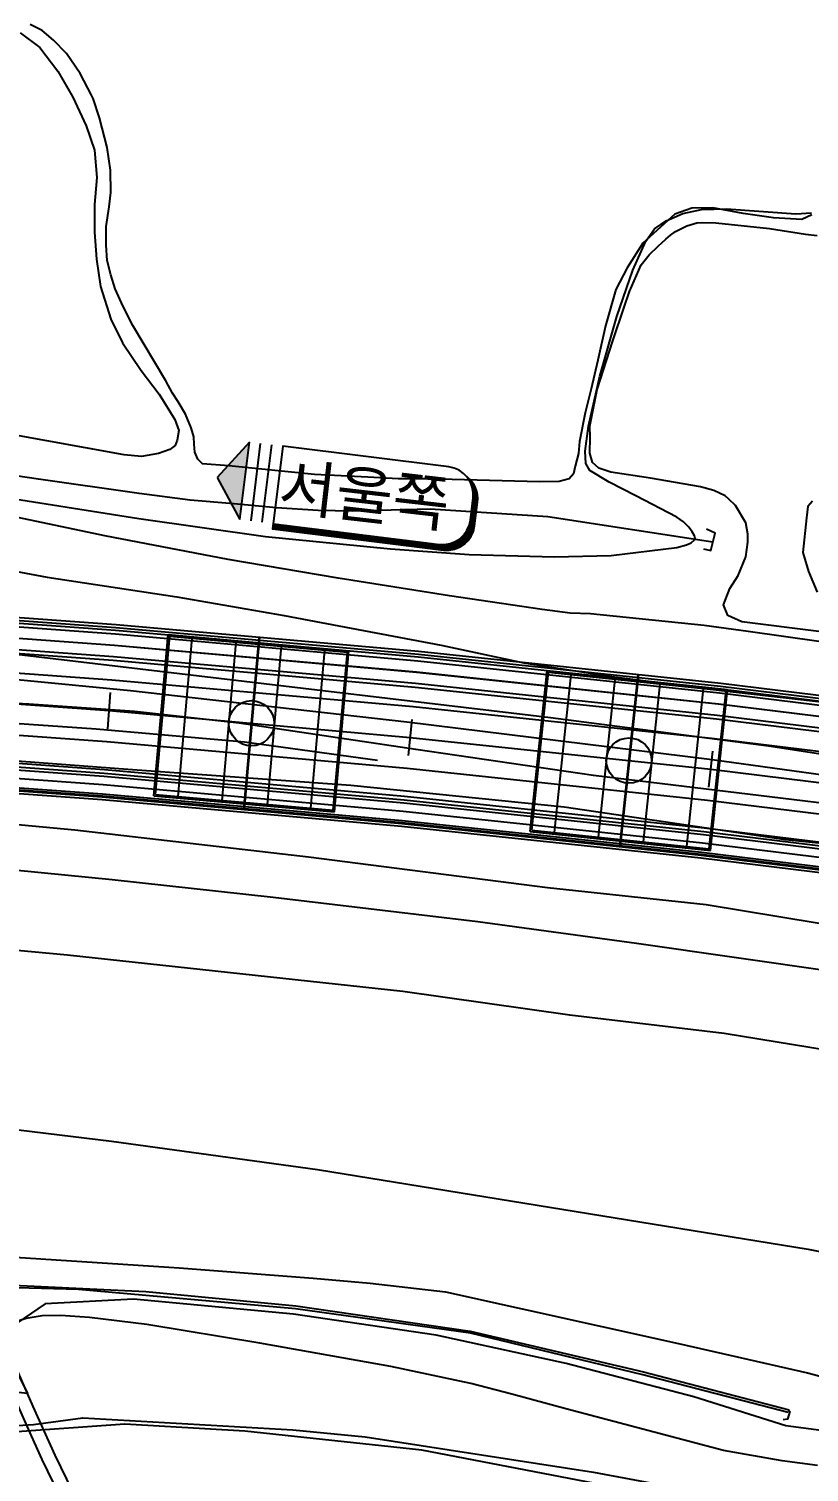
# Model space of a CAD drawing. Header units: millimetres. Extents: x 7782 to 8578, y 1103 to 1809.
# Drawn here: x 8350.2 to 8401.9, y 1449.2 to 1544.6 of the extents above; entities that cross this region are included whole.
import ezdxf
from ezdxf.xclip import XClip

# ---------------------------------------------------------------- set-up
doc = ezdxf.new("R2010")
doc.units = ezdxf.units.MM
doc.header["$LTSCALE"] = 10
doc.header["$MEASUREMENT"] = 0
doc.header["$XCLIPFRAME"] = 2
for name, color, linetype in [('TN-CABL', 4, 'Continuous'), ('TZ-BASE', 253, 'Continuous'), ('TZ-CABL', 4, 'Continuous')]:
    doc.layers.add(name, color=color, linetype=linetype)
doc.styles.add('굴림체', font='GulimChe.ttf')
doc.linetypes.add('ZIGZAG', pattern='A,0.0001,-0.2,[131,ltypeshp.shx,S=0.2,R=0,X=-0.2,Y=0],-0.4,[131,ltypeshp.shx,S=0.2,R=180,X=0.2,Y=0],-0.2', length=0.8001)

# ---------------------------------------------------------------- blocks, each defined once
blk = doc.blocks.new('A$C412A769E')
at = {"color": 0, "ltscale": 10, "flags": 128}
for points in [[(0, 0), (-1.451, -2.824)], [(0, 0), (-1.451, -2.824)], [(3.142, -0.457), (0, 0)], [(3.142, -0.457), (0, 0)], [(-1.451, -2.824), (3.142, -0.457)], [(-1.451, -2.824), (3.142, -0.457)], [(-1.113, -3.48), (3.48, -1.113)], [(-1.113, -3.48), (3.48, -1.113)], [(-0.774, -4.137), (3.819, -1.769)], [(-0.774, -4.137), (3.819, -1.769)], [(-0.436, -4.793), (-0.731, -4.945), (4.493, -15.079)], [(-0.436, -4.793), (-0.731, -4.945), (4.493, -15.079)], [(-0.728, -4.943), (-0.286, -5.084)], [(-0.728, -4.943), (-0.286, -5.084)], [(-0.709, -4.988), (-0.262, -5.131)], [(-0.709, -4.988), (-0.262, -5.131)], [(-0.685, -5.034), (-0.238, -5.177)], [(-0.685, -5.034), (-0.238, -5.177)], [(-0.681, -4.919), (-0.31, -5.038)], [(-0.681, -4.919), (-0.31, -5.038)], [(-0.662, -5.081), (-0.214, -5.224)], [(-0.662, -5.081), (-0.214, -5.224)], [(-0.638, -5.127), (-0.208, -5.264)], [(-0.638, -5.127), (-0.208, -5.264)], [(-0.635, -4.895), (-0.334, -4.992)], [(-0.635, -4.895), (-0.334, -4.992)], [(-0.614, -5.173), (-0.255, -5.288)], [(-0.614, -5.173), (-0.255, -5.288)], [(-0.59, -5.22), (-0.142, -5.363)], [(-0.59, -5.22), (-0.142, -5.363)], [(-0.589, -4.871), (-0.358, -4.945)], [(-0.589, -4.871), (-0.358, -4.945)], [(-0.566, -5.266), (-0.118, -5.409)], [(-0.566, -5.266), (-0.118, -5.409)], [(-0.542, -4.847), (-0.381, -4.899)], [(-0.542, -4.847), (-0.381, -4.899)], [(-0.542, -5.313), (-0.094, -5.456)], [(-0.542, -5.313), (-0.094, -5.456)], [(-0.518, -5.359), (-0.071, -5.502)], [(-0.518, -5.359), (-0.071, -5.502)], [(-0.496, -4.824), (-0.405, -4.852)], [(-0.496, -4.824), (-0.405, -4.852)], [(-0.494, -5.405), (-0.047, -5.548)], [(-0.494, -5.405), (-0.047, -5.548)], [(-0.47, -5.452), (-0.023, -5.595)], [(-0.47, -5.452), (-0.023, -5.595)], [(-0.45, -4.8), (-0.429, -4.806)], [(-0.45, -4.8), (-0.429, -4.806)], [(-0.446, -5.498), (0.001, -5.641)], [(-0.446, -5.498), (0.001, -5.641)], [(-0.422, -5.545), (0.025, -5.688)], [(-0.422, -5.545), (0.025, -5.688)], [(-0.398, -5.591), (0.049, -5.734)], [(-0.398, -5.591), (0.049, -5.734)], [(-0.374, -5.637), (0.073, -5.78)], [(-0.374, -5.637), (0.073, -5.78)], [(-0.351, -5.684), (0.097, -5.827)], [(-0.351, -5.684), (0.097, -5.827)], [(-0.255, -5.288), (-0.166, -5.316)], [(-0.255, -5.288), (-0.166, -5.316)], [(-0.208, -5.264), (-0.19, -5.27)], [(-0.208, -5.264), (-0.19, -5.27)], [(-0.327, -5.73), (0.121, -5.873)], [(-0.327, -5.73), (0.121, -5.873)], [(-0.303, -5.777), (0.145, -5.92)], [(-0.303, -5.777), (0.145, -5.92)], [(-0.279, -5.823), (0.169, -5.966)], [(-0.279, -5.823), (0.169, -5.966)], [(-0.255, -5.869), (0.193, -6.012)], [(-0.255, -5.869), (0.193, -6.012)], [(-0.231, -5.916), (0.216, -6.059)], [(-0.231, -5.916), (0.216, -6.059)], [(-0.207, -5.962), (0.24, -6.105)], [(-0.207, -5.962), (0.24, -6.105)], [(-0.183, -6.009), (0.264, -6.152)], [(-0.183, -6.009), (0.264, -6.152)], [(-0.159, -6.055), (0.288, -6.198)], [(-0.159, -6.055), (0.288, -6.198)], [(-0.135, -6.101), (0.312, -6.244)], [(-0.135, -6.101), (0.312, -6.244)], [(-0.111, -6.148), (0.336, -6.291)], [(-0.111, -6.148), (0.336, -6.291)], [(-0.087, -6.194), (0.36, -6.337)], [(-0.087, -6.194), (0.36, -6.337)], [(-0.064, -6.241), (0.384, -6.384)], [(-0.064, -6.241), (0.384, -6.384)], [(-0.04, -6.287), (0.408, -6.43)], [(-0.04, -6.287), (0.408, -6.43)], [(-0.016, -6.333), (0.432, -6.476)], [(-0.016, -6.333), (0.432, -6.476)], [(0.008, -6.38), (0.456, -6.523)], [(0.008, -6.38), (0.456, -6.523)], [(0.032, -6.426), (0.48, -6.569)], [(0.032, -6.426), (0.48, -6.569)], [(0.056, -6.473), (0.504, -6.616)], [(0.056, -6.473), (0.504, -6.616)], [(0.08, -6.519), (0.527, -6.662)], [(0.08, -6.519), (0.527, -6.662)], [(0.104, -6.565), (0.551, -6.708)], [(0.104, -6.565), (0.551, -6.708)], [(0.128, -6.612), (0.575, -6.755)], [(0.128, -6.612), (0.575, -6.755)], [(0.152, -6.658), (0.599, -6.801)], [(0.152, -6.658), (0.599, -6.801)], [(0.176, -6.704), (0.623, -6.848)], [(0.176, -6.704), (0.623, -6.848)], [(0.2, -6.751), (0.647, -6.894)], [(0.2, -6.751), (0.647, -6.894)], [(0.223, -6.797), (0.671, -6.94)], [(0.223, -6.797), (0.671, -6.94)], [(0.247, -6.844), (0.695, -6.987)], [(0.247, -6.844), (0.695, -6.987)], [(0.271, -6.89), (0.719, -7.033)], [(0.271, -6.89), (0.719, -7.033)], [(0.295, -6.936), (0.743, -7.08)], [(0.295, -6.936), (0.743, -7.08)], [(0.319, -6.983), (0.767, -7.126)], [(0.319, -6.983), (0.767, -7.126)], [(0.343, -7.029), (0.791, -7.172)], [(0.343, -7.029), (0.791, -7.172)], [(0.367, -7.076), (0.814, -7.219)], [(0.367, -7.076), (0.814, -7.219)], [(0.391, -7.122), (0.838, -7.265)], [(0.391, -7.122), (0.838, -7.265)], [(0.415, -7.168), (0.862, -7.312)], [(0.415, -7.168), (0.862, -7.312)], [(0.439, -7.215), (0.886, -7.358)], [(0.439, -7.215), (0.886, -7.358)], [(0.463, -7.261), (0.91, -7.404)], [(0.463, -7.261), (0.91, -7.404)], [(0.487, -7.308), (0.934, -7.451)], [(0.487, -7.308), (0.934, -7.451)], [(0.51, -7.354), (0.958, -7.497)], [(0.51, -7.354), (0.958, -7.497)], [(0.534, -7.4), (0.982, -7.544)], [(0.534, -7.4), (0.982, -7.544)], [(0.558, -7.447), (1.006, -7.59)], [(0.558, -7.447), (1.006, -7.59)], [(0.582, -7.493), (1.03, -7.636)], [(0.582, -7.493), (1.03, -7.636)], [(0.606, -7.54), (1.054, -7.683)], [(0.606, -7.54), (1.054, -7.683)], [(0.63, -7.586), (1.078, -7.729)], [(0.63, -7.586), (1.078, -7.729)], [(0.654, -7.632), (1.101, -7.775)], [(0.654, -7.632), (1.101, -7.775)], [(0.678, -7.679), (1.125, -7.822)], [(0.678, -7.679), (1.125, -7.822)], [(0.702, -7.725), (1.149, -7.868)], [(0.702, -7.725), (1.149, -7.868)], [(0.726, -7.772), (1.173, -7.915)], [(0.726, -7.772), (1.173, -7.915)], [(0.75, -7.818), (1.197, -7.961)], [(0.75, -7.818), (1.197, -7.961)], [(0.774, -7.864), (1.221, -8.007)], [(0.774, -7.864), (1.221, -8.007)], [(0.797, -7.911), (1.245, -8.054)], [(0.797, -7.911), (1.245, -8.054)], [(0.821, -7.957), (1.269, -8.1)], [(0.821, -7.957), (1.269, -8.1)], [(0.845, -8.004), (1.293, -8.147)], [(0.845, -8.004), (1.293, -8.147)], [(0.869, -8.05), (1.317, -8.193)], [(0.869, -8.05), (1.317, -8.193)], [(0.893, -8.096), (1.341, -8.239)], [(0.893, -8.096), (1.341, -8.239)], [(0.917, -8.143), (1.365, -8.286)], [(0.917, -8.143), (1.365, -8.286)], [(0.941, -8.189), (1.388, -8.332)], [(0.941, -8.189), (1.388, -8.332)], [(0.965, -8.236), (1.412, -8.379)], [(0.965, -8.236), (1.412, -8.379)], [(0.989, -8.282), (1.436, -8.425)], [(0.989, -8.282), (1.436, -8.425)], [(1.013, -8.328), (1.46, -8.471)], [(1.013, -8.328), (1.46, -8.471)], [(1.037, -8.375), (1.484, -8.518)], [(1.037, -8.375), (1.484, -8.518)], [(1.061, -8.421), (1.508, -8.564)], [(1.061, -8.421), (1.508, -8.564)], [(1.085, -8.468), (1.532, -8.611)], [(1.085, -8.468), (1.532, -8.611)], [(1.108, -8.514), (1.556, -8.657)], [(1.108, -8.514), (1.556, -8.657)], [(1.132, -8.56), (1.58, -8.703)], [(1.132, -8.56), (1.58, -8.703)], [(1.156, -8.607), (1.604, -8.75)], [(1.156, -8.607), (1.604, -8.75)], [(1.18, -8.653), (1.628, -8.796)], [(1.18, -8.653), (1.628, -8.796)], [(1.204, -8.7), (1.652, -8.843)], [(1.204, -8.7), (1.652, -8.843)], [(1.228, -8.746), (1.675, -8.889)], [(1.228, -8.746), (1.675, -8.889)], [(1.252, -8.792), (1.699, -8.935)], [(1.252, -8.792), (1.699, -8.935)], [(1.276, -8.839), (1.723, -8.982)], [(1.276, -8.839), (1.723, -8.982)], [(1.3, -8.885), (1.747, -9.028)], [(1.3, -8.885), (1.747, -9.028)], [(1.324, -8.932), (1.771, -9.075)], [(1.324, -8.932), (1.771, -9.075)], [(1.348, -8.978), (1.795, -9.121)], [(1.348, -8.978), (1.795, -9.121)], [(1.372, -9.024), (1.819, -9.167)], [(1.372, -9.024), (1.819, -9.167)], [(1.395, -9.071), (1.843, -9.214)], [(1.395, -9.071), (1.843, -9.214)], [(1.419, -9.117), (1.867, -9.26)], [(1.419, -9.117), (1.867, -9.26)], [(1.443, -9.164), (1.891, -9.307)], [(1.443, -9.164), (1.891, -9.307)], [(1.467, -9.21), (1.915, -9.353)], [(1.467, -9.21), (1.915, -9.353)], [(1.491, -9.256), (1.939, -9.399)], [(1.491, -9.256), (1.939, -9.399)], [(1.515, -9.303), (1.963, -9.446)], [(1.515, -9.303), (1.963, -9.446)], [(1.539, -9.349), (1.986, -9.492)], [(1.539, -9.349), (1.986, -9.492)], [(1.563, -9.396), (2.01, -9.539)], [(1.563, -9.396), (2.01, -9.539)], [(1.587, -9.442), (2.034, -9.585)], [(1.587, -9.442), (2.034, -9.585)], [(1.611, -9.488), (2.058, -9.631)], [(1.611, -9.488), (2.058, -9.631)], [(1.635, -9.535), (2.082, -9.678)], [(1.635, -9.535), (2.082, -9.678)], [(1.659, -9.581), (2.106, -9.724)], [(1.659, -9.581), (2.106, -9.724)], [(1.682, -9.628), (2.13, -9.771)], [(1.682, -9.628), (2.13, -9.771)], [(1.706, -9.674), (2.154, -9.817)], [(1.706, -9.674), (2.154, -9.817)], [(1.73, -9.72), (2.178, -9.863)], [(1.73, -9.72), (2.178, -9.863)], [(1.754, -9.767), (2.202, -9.91)], [(1.754, -9.767), (2.202, -9.91)], [(1.778, -9.813), (2.226, -9.956)], [(1.778, -9.813), (2.226, -9.956)], [(1.802, -9.86), (2.25, -10.003)], [(1.802, -9.86), (2.25, -10.003)], [(1.826, -9.906), (2.273, -10.049)], [(1.826, -9.906), (2.273, -10.049)], [(1.85, -9.952), (2.297, -10.095)], [(1.85, -9.952), (2.297, -10.095)], [(1.874, -9.999), (2.321, -10.142)], [(1.874, -9.999), (2.321, -10.142)], [(1.898, -10.045), (2.345, -10.188)], [(1.898, -10.045), (2.345, -10.188)], [(1.922, -10.091), (2.369, -10.235)], [(1.922, -10.091), (2.369, -10.235)], [(1.946, -10.138), (2.393, -10.281)], [(1.946, -10.138), (2.393, -10.281)], [(1.969, -10.184), (2.417, -10.327)], [(1.969, -10.184), (2.417, -10.327)], [(1.993, -10.231), (2.441, -10.374)], [(1.993, -10.231), (2.441, -10.374)], [(2.017, -10.277), (2.465, -10.42)], [(2.017, -10.277), (2.465, -10.42)], [(2.041, -10.323), (2.489, -10.467)], [(2.041, -10.323), (2.489, -10.467)], [(2.065, -10.37), (2.513, -10.513)], [(2.065, -10.37), (2.513, -10.513)], [(2.089, -10.416), (2.537, -10.559)], [(2.089, -10.416), (2.537, -10.559)], [(2.113, -10.463), (2.56, -10.606)], [(2.113, -10.463), (2.56, -10.606)], [(2.137, -10.509), (2.584, -10.652)], [(2.137, -10.509), (2.584, -10.652)], [(2.161, -10.555), (2.608, -10.699)], [(2.161, -10.555), (2.608, -10.699)], [(2.185, -10.602), (2.632, -10.745)], [(2.185, -10.602), (2.632, -10.745)], [(2.209, -10.648), (2.656, -10.791)], [(2.209, -10.648), (2.656, -10.791)], [(2.233, -10.695), (2.68, -10.838)], [(2.233, -10.695), (2.68, -10.838)], [(2.256, -10.741), (2.704, -10.884)], [(2.256, -10.741), (2.704, -10.884)], [(2.28, -10.787), (2.728, -10.931)], [(2.28, -10.787), (2.728, -10.931)], [(2.304, -10.834), (2.752, -10.977)], [(2.304, -10.834), (2.752, -10.977)], [(2.328, -10.88), (2.776, -11.023)], [(2.328, -10.88), (2.776, -11.023)], [(2.352, -10.927), (2.8, -11.07)], [(2.352, -10.927), (2.8, -11.07)], [(2.376, -10.973), (2.824, -11.116)], [(2.376, -10.973), (2.824, -11.116)], [(2.4, -11.019), (2.847, -11.162)], [(2.4, -11.019), (2.847, -11.162)], [(2.424, -11.066), (2.871, -11.209)], [(2.424, -11.066), (2.871, -11.209)], [(2.448, -11.112), (2.895, -11.255)], [(2.448, -11.112), (2.895, -11.255)], [(2.472, -11.159), (2.919, -11.302)], [(2.472, -11.159), (2.919, -11.302)], [(2.496, -11.205), (2.943, -11.348)], [(2.496, -11.205), (2.943, -11.348)], [(2.52, -11.251), (2.967, -11.394)], [(2.52, -11.251), (2.967, -11.394)], [(2.543, -11.298), (2.991, -11.441)], [(2.543, -11.298), (2.991, -11.441)], [(2.567, -11.344), (3.015, -11.487)], [(2.567, -11.344), (3.015, -11.487)], [(2.591, -11.391), (3.039, -11.534)], [(2.591, -11.391), (3.039, -11.534)], [(2.615, -11.437), (3.063, -11.58)], [(2.615, -11.437), (3.063, -11.58)], [(2.639, -11.483), (3.087, -11.626)], [(2.639, -11.483), (3.087, -11.626)], [(2.663, -11.53), (3.111, -11.673)], [(2.663, -11.53), (3.111, -11.673)], [(2.687, -11.576), (3.134, -11.719)], [(2.687, -11.576), (3.134, -11.719)], [(2.711, -11.623), (3.158, -11.766)], [(2.711, -11.623), (3.158, -11.766)], [(2.735, -11.669), (3.182, -11.812)], [(2.735, -11.669), (3.182, -11.812)], [(2.759, -11.715), (3.206, -11.858)], [(2.759, -11.715), (3.206, -11.858)], [(2.783, -11.762), (3.23, -11.905)], [(2.783, -11.762), (3.23, -11.905)], [(2.807, -11.808), (3.254, -11.951)], [(2.807, -11.808), (3.254, -11.951)], [(2.831, -11.855), (3.278, -11.998)], [(2.831, -11.855), (3.278, -11.998)], [(2.854, -11.901), (3.302, -12.044)], [(2.854, -11.901), (3.302, -12.044)], [(2.878, -11.947), (3.326, -12.09)], [(2.878, -11.947), (3.326, -12.09)], [(2.902, -11.994), (3.35, -12.137)], [(2.902, -11.994), (3.35, -12.137)], [(2.926, -12.04), (3.374, -12.183)], [(2.926, -12.04), (3.374, -12.183)], [(2.95, -12.087), (3.398, -12.23)], [(2.95, -12.087), (3.398, -12.23)], [(2.974, -12.133), (3.422, -12.276)], [(2.974, -12.133), (3.422, -12.276)], [(2.998, -12.179), (3.445, -12.322)], [(2.998, -12.179), (3.445, -12.322)], [(3.022, -12.226), (3.469, -12.369)], [(3.022, -12.226), (3.469, -12.369)], [(3.046, -12.272), (3.493, -12.415)], [(3.046, -12.272), (3.493, -12.415)], [(3.07, -12.319), (3.517, -12.462)], [(3.07, -12.319), (3.517, -12.462)], [(3.094, -12.365), (3.541, -12.508)], [(3.094, -12.365), (3.541, -12.508)], [(3.118, -12.411), (3.565, -12.554)], [(3.118, -12.411), (3.565, -12.554)], [(3.141, -12.458), (3.589, -12.601)], [(3.141, -12.458), (3.589, -12.601)], [(3.165, -12.504), (3.613, -12.647)], [(3.165, -12.504), (3.613, -12.647)], [(3.189, -12.551), (3.637, -12.694)], [(3.189, -12.551), (3.637, -12.694)], [(3.213, -12.597), (3.661, -12.74)], [(3.213, -12.597), (3.661, -12.74)], [(3.237, -12.643), (3.685, -12.786)], [(3.237, -12.643), (3.685, -12.786)], [(3.261, -12.69), (3.709, -12.833)], [(3.261, -12.69), (3.709, -12.833)], [(3.285, -12.736), (3.732, -12.879)], [(3.285, -12.736), (3.732, -12.879)], [(3.309, -12.783), (3.756, -12.926)], [(3.309, -12.783), (3.756, -12.926)], [(3.333, -12.829), (3.78, -12.972)], [(3.333, -12.829), (3.78, -12.972)], [(3.357, -12.875), (3.804, -13.018)], [(3.357, -12.875), (3.804, -13.018)], [(3.381, -12.922), (3.828, -13.065)], [(3.381, -12.922), (3.828, -13.065)], [(3.405, -12.968), (3.852, -13.111)], [(3.405, -12.968), (3.852, -13.111)], [(3.428, -13.015), (3.876, -13.158)], [(3.428, -13.015), (3.876, -13.158)], [(3.452, -13.061), (3.9, -13.204)], [(3.452, -13.061), (3.9, -13.204)], [(3.476, -13.107), (3.924, -13.25)], [(3.476, -13.107), (3.924, -13.25)], [(3.5, -13.154), (3.948, -13.297)], [(3.5, -13.154), (3.948, -13.297)], [(3.524, -13.2), (3.972, -13.343)], [(3.524, -13.2), (3.972, -13.343)], [(3.548, -13.247), (3.996, -13.39)], [(3.548, -13.247), (3.996, -13.39)], [(3.572, -13.293), (4.019, -13.436)], [(3.572, -13.293), (4.019, -13.436)], [(3.596, -13.339), (4.043, -13.482)], [(3.596, -13.339), (4.043, -13.482)], [(3.62, -13.386), (4.067, -13.529)], [(3.62, -13.386), (4.067, -13.529)], [(3.644, -13.432), (4.091, -13.575)], [(3.644, -13.432), (4.091, -13.575)], [(3.668, -13.478), (4.115, -13.622)], [(3.668, -13.478), (4.115, -13.622)], [(3.692, -13.525), (4.139, -13.668)], [(3.692, -13.525), (4.139, -13.668)], [(3.715, -13.571), (4.163, -13.714)], [(3.715, -13.571), (4.163, -13.714)], [(3.739, -13.618), (4.187, -13.761)], [(3.739, -13.618), (4.187, -13.761)], [(3.763, -13.664), (4.211, -13.807)], [(3.763, -13.664), (4.211, -13.807)], [(3.787, -13.71), (4.235, -13.854)], [(3.787, -13.71), (4.235, -13.854)], [(3.811, -13.757), (4.259, -13.9)], [(3.811, -13.757), (4.259, -13.9)], [(3.835, -13.803), (4.283, -13.946)], [(3.835, -13.803), (4.283, -13.946)], [(3.859, -13.85), (4.306, -13.993)], [(3.859, -13.85), (4.306, -13.993)], [(3.883, -13.896), (4.33, -14.039)], [(3.883, -13.896), (4.33, -14.039)], [(3.907, -13.942), (4.354, -14.086)], [(3.907, -13.942), (4.354, -14.086)], [(3.931, -13.989), (4.378, -14.132)], [(3.931, -13.989), (4.378, -14.132)], [(3.955, -14.035), (4.402, -14.178)], [(3.955, -14.035), (4.402, -14.178)], [(3.979, -14.082), (4.426, -14.225)], [(3.979, -14.082), (4.426, -14.225)], [(4.002, -14.128), (4.45, -14.271)], [(4.002, -14.128), (4.45, -14.271)], [(4.026, -14.174), (4.474, -14.318)], [(4.026, -14.174), (4.474, -14.318)], [(4.05, -14.221), (4.498, -14.364)], [(4.05, -14.221), (4.498, -14.364)], [(4.074, -14.267), (4.522, -14.41)], [(4.074, -14.267), (4.522, -14.41)], [(9.008, -14.294), (9.172, -14.347)], [(9.008, -14.294), (9.172, -14.347)], [(9.033, -14.264), (9.189, -14.314)], [(9.033, -14.264), (9.189, -14.314)], [(9.057, -14.233), (9.205, -14.28)], [(9.057, -14.233), (9.205, -14.28)], [(9.081, -14.201), (9.22, -14.246)], [(9.081, -14.201), (9.22, -14.246)], [(9.103, -14.17), (9.234, -14.212)], [(9.103, -14.17), (9.234, -14.212)], [(9.125, -14.138), (9.248, -14.177)], [(9.125, -14.138), (9.248, -14.177)], [(9.146, -14.106), (9.261, -14.143)], [(9.146, -14.106), (9.261, -14.143)], [(9.166, -14.074), (9.273, -14.108)], [(9.166, -14.074), (9.273, -14.108)], [(9.185, -14.041), (9.284, -14.073)], [(9.185, -14.041), (9.284, -14.073)], [(9.204, -14.008), (9.295, -14.038)], [(9.204, -14.008), (9.295, -14.038)], [(9.222, -13.975), (9.305, -14.002)], [(9.222, -13.975), (9.305, -14.002)], [(9.239, -13.942), (9.315, -13.966)], [(9.239, -13.942), (9.315, -13.966)], [(9.255, -13.909), (9.323, -13.93)], [(9.255, -13.909), (9.323, -13.93)], [(9.271, -13.875), (9.331, -13.894)], [(9.271, -13.875), (9.331, -13.894)], [(9.286, -13.841), (9.338, -13.858)], [(9.286, -13.841), (9.338, -13.858)], [(9.3, -13.807), (9.345, -13.821)], [(9.3, -13.807), (9.345, -13.821)], [(9.314, -13.772), (9.351, -13.784)], [(9.314, -13.772), (9.351, -13.784)], [(9.327, -13.738), (9.356, -13.747)], [(9.327, -13.738), (9.356, -13.747)], [(9.339, -13.703), (9.36, -13.71)], [(9.339, -13.703), (9.36, -13.71)], [(9.35, -13.668), (9.364, -13.672)], [(9.35, -13.668), (9.364, -13.672)], [(9.361, -13.632), (9.367, -13.634)], [(9.361, -13.632), (9.367, -13.634)], [(4.098, -14.314), (4.546, -14.457)], [(4.098, -14.314), (4.546, -14.457)], [(4.122, -14.36), (4.57, -14.503)], [(4.122, -14.36), (4.57, -14.503)], [(4.146, -14.406), (4.593, -14.549)], [(4.146, -14.406), (4.593, -14.549)], [(4.17, -14.453), (4.617, -14.596)], [(4.17, -14.453), (4.617, -14.596)], [(4.194, -14.499), (4.641, -14.642)], [(4.194, -14.499), (4.641, -14.642)], [(4.218, -14.546), (4.667, -14.689)], [(4.218, -14.546), (4.667, -14.689)], [(4.242, -14.592), (4.694, -14.737)], [(4.242, -14.592), (4.694, -14.737)], [(4.266, -14.638), (4.724, -14.785)], [(4.266, -14.638), (4.724, -14.785)], [(4.29, -14.685), (4.757, -14.834)], [(4.29, -14.685), (4.757, -14.834)], [(4.313, -14.731), (4.792, -14.884)], [(4.313, -14.731), (4.792, -14.884)], [(4.337, -14.778), (4.832, -14.936)], [(4.337, -14.778), (4.832, -14.936)], [(4.361, -14.824), (4.875, -14.988)], [(4.361, -14.824), (4.875, -14.988)], [(4.385, -14.87), (4.923, -15.042)], [(4.385, -14.87), (4.923, -15.042)], [(4.409, -14.917), (4.977, -15.098)], [(4.409, -14.917), (4.977, -15.098)], [(4.433, -14.963), (5.038, -15.157)], [(4.433, -14.963), (5.038, -15.157)], [(4.457, -15.01), (5.11, -15.218)], [(4.457, -15.01), (5.11, -15.218)], [(4.481, -15.056), (5.196, -15.285)], [(4.481, -15.056), (5.196, -15.285)], [(4.505, -15.102), (5.307, -15.359)], [(4.505, -15.102), (5.307, -15.359)], [(4.531, -15.15), (5.476, -15.452)], [(4.531, -15.15), (5.476, -15.452)], [(4.559, -15.197), (6.855, -15.931)], [(4.559, -15.197), (6.855, -15.931)], [(4.59, -15.246), (6.802, -15.953)], [(4.59, -15.246), (6.802, -15.953)], [(6.979, -15.873), (8.371, -15.156)], [(6.979, -15.873), (8.371, -15.156)], [(7.488, -15.242), (7.929, -15.383)], [(7.488, -15.242), (7.929, -15.383)], [(7.534, -15.218), (7.976, -15.359)], [(7.534, -15.218), (7.976, -15.359)], [(7.58, -15.194), (8.022, -15.336)], [(7.58, -15.194), (8.022, -15.336)], [(7.627, -15.17), (8.068, -15.312)], [(7.627, -15.17), (8.068, -15.312)], [(7.673, -15.147), (8.115, -15.288)], [(7.673, -15.147), (8.115, -15.288)], [(7.72, -15.123), (8.161, -15.264)], [(7.72, -15.123), (8.161, -15.264)], [(7.766, -15.099), (8.208, -15.24)], [(7.766, -15.099), (8.208, -15.24)], [(7.812, -15.075), (8.254, -15.216)], [(7.812, -15.075), (8.254, -15.216)], [(7.859, -15.051), (8.3, -15.192)], [(7.859, -15.051), (8.3, -15.192)], [(7.905, -15.027), (8.347, -15.168)], [(7.905, -15.027), (8.347, -15.168)], [(7.952, -15.003), (8.393, -15.144)], [(7.952, -15.003), (8.393, -15.144)], [(7.998, -14.979), (8.437, -15.12)], [(7.998, -14.979), (8.437, -15.12)], [(8.044, -14.955), (8.48, -15.095)], [(8.044, -14.955), (8.48, -15.095)], [(8.091, -14.931), (8.521, -15.069)], [(8.091, -14.931), (8.521, -15.069)], [(8.137, -14.907), (8.561, -15.043)], [(8.137, -14.907), (8.561, -15.043)], [(8.184, -14.883), (8.599, -15.016)], [(8.184, -14.883), (8.599, -15.016)], [(8.23, -14.86), (8.636, -14.989)], [(8.23, -14.86), (8.636, -14.989)], [(8.276, -14.836), (8.671, -14.962)], [(8.276, -14.836), (8.671, -14.962)], [(8.323, -14.812), (8.705, -14.934)], [(8.323, -14.812), (8.705, -14.934)], [(8.369, -14.788), (8.739, -14.906)], [(8.369, -14.788), (8.739, -14.906)], [(8.416, -14.764), (8.77, -14.877)], [(8.416, -14.764), (8.77, -14.877)], [(8.462, -14.74), (8.801, -14.848)], [(8.462, -14.74), (8.801, -14.848)], [(8.506, -14.715), (8.831, -14.819)], [(8.506, -14.715), (8.831, -14.819)], [(8.549, -14.69), (8.86, -14.79)], [(8.549, -14.69), (8.86, -14.79)], [(8.59, -14.664), (8.888, -14.76)], [(8.59, -14.664), (8.888, -14.76)], [(8.629, -14.638), (8.915, -14.73)], [(8.629, -14.638), (8.915, -14.73)], [(8.667, -14.612), (8.941, -14.699)], [(8.667, -14.612), (8.941, -14.699)], [(8.704, -14.585), (8.966, -14.669)], [(8.704, -14.585), (8.966, -14.669)], [(8.739, -14.557), (8.99, -14.638)], [(8.739, -14.557), (8.99, -14.638)], [(8.773, -14.529), (9.014, -14.606)], [(8.773, -14.529), (9.014, -14.606)], [(8.806, -14.501), (9.036, -14.575)], [(8.806, -14.501), (9.036, -14.575)], [(8.838, -14.473), (9.058, -14.543)], [(8.838, -14.473), (9.058, -14.543)], [(8.869, -14.444), (9.079, -14.511)], [(8.869, -14.444), (9.079, -14.511)], [(8.899, -14.415), (9.099, -14.479)], [(8.899, -14.415), (9.099, -14.479)], [(8.927, -14.385), (9.119, -14.446)], [(8.927, -14.385), (9.119, -14.446)], [(8.955, -14.355), (9.137, -14.413)], [(8.955, -14.355), (9.137, -14.413)], [(8.982, -14.325), (9.155, -14.38)], [(8.982, -14.325), (9.155, -14.38)], [(4.624, -15.295), (6.746, -15.974)], [(4.624, -15.295), (6.746, -15.974)], [(4.661, -15.346), (6.686, -15.994)], [(4.661, -15.346), (6.686, -15.994)], [(4.701, -15.398), (6.623, -16.012)], [(4.701, -15.398), (6.623, -16.012)], [(4.746, -15.451), (6.556, -16.029)], [(4.746, -15.451), (6.556, -16.029)], [(4.796, -15.506), (6.483, -16.045)], [(4.796, -15.506), (6.483, -16.045)], [(4.853, -15.562), (6.405, -16.058)], [(4.853, -15.562), (6.405, -16.058)], [(4.918, -15.622), (6.317, -16.069)], [(4.918, -15.622), (6.317, -16.069)], [(4.994, -15.685), (6.219, -16.077)], [(4.994, -15.685), (6.219, -16.077)], [(5.087, -15.754), (6.103, -16.078)], [(5.087, -15.754), (6.103, -16.078)], [(5.212, -15.832), (5.956, -16.07)], [(5.212, -15.832), (5.956, -16.07)], [(5.444, -15.945), (5.701, -16.027)], [(5.444, -15.945), (5.701, -16.027)], [(5.967, -15.609), (6.906, -15.909)], [(5.967, -15.609), (6.906, -15.909)], [(6.159, -15.631), (6.955, -15.886)], [(6.159, -15.631), (6.955, -15.886)], [(6.292, -15.635), (7.001, -15.862)], [(6.292, -15.635), (7.001, -15.862)], [(6.4, -15.631), (7.048, -15.838)], [(6.4, -15.631), (7.048, -15.838)], [(6.494, -15.622), (7.094, -15.814)], [(6.494, -15.622), (7.094, -15.814)], [(6.578, -15.61), (7.14, -15.79)], [(6.578, -15.61), (7.14, -15.79)], [(6.655, -15.596), (7.187, -15.766)], [(6.655, -15.596), (7.187, -15.766)], [(6.726, -15.58), (7.233, -15.742)], [(6.726, -15.58), (7.233, -15.742)], [(6.791, -15.562), (7.28, -15.718)], [(6.791, -15.562), (7.28, -15.718)], [(6.853, -15.543), (7.326, -15.694)], [(6.853, -15.543), (7.326, -15.694)], [(6.911, -15.523), (7.372, -15.67)], [(6.911, -15.523), (7.372, -15.67)], [(6.966, -15.502), (7.419, -15.646)], [(6.966, -15.502), (7.419, -15.646)], [(7.019, -15.48), (7.465, -15.623)], [(7.019, -15.48), (7.465, -15.623)], [(7.069, -15.457), (7.512, -15.599)], [(7.069, -15.457), (7.512, -15.599)], [(7.116, -15.434), (7.558, -15.575)], [(7.116, -15.434), (7.558, -15.575)], [(7.163, -15.41), (7.604, -15.551)], [(7.163, -15.41), (7.604, -15.551)], [(7.209, -15.386), (7.651, -15.527)], [(7.209, -15.386), (7.651, -15.527)], [(7.256, -15.362), (7.697, -15.503)], [(7.256, -15.362), (7.697, -15.503)], [(7.302, -15.338), (7.744, -15.479)], [(7.302, -15.338), (7.744, -15.479)], [(7.348, -15.314), (7.79, -15.455)], [(7.348, -15.314), (7.79, -15.455)], [(7.395, -15.29), (7.836, -15.431)], [(7.395, -15.29), (7.836, -15.431)], [(7.441, -15.266), (7.883, -15.407)], [(7.441, -15.266), (7.883, -15.407)]]:
    blk.add_lwpolyline(points, dxfattribs=at)
for points in [[(8.436, -14.753, 0.414214), (9.231, -12.267), (4.157, -2.425), (-0.436, -4.793), (4.638, -14.635, 0.414214), (7.124, -15.43), (8.436, -14.753)], [(8.436, -14.753, 0.414214), (9.231, -12.267), (4.157, -2.425), (-0.436, -4.793), (4.638, -14.635, 0.414214), (7.124, -15.43), (8.436, -14.753)], [(8.371, -15.156, 0.267231), (9.368, -13.608)], [(8.371, -15.156, 0.267231), (9.368, -13.608)], [(4.493, -15.079, 0.414214), (6.979, -15.873)], [(4.493, -15.079, 0.414214), (6.979, -15.873)]]:
    blk.add_lwpolyline(points, format="xyb", dxfattribs=at)
at = {"color": 0, "ltscale": 10}
blk.add_solid([(0, 0), (3.142, -0.457), (-1.451, -2.824)], dxfattribs=at)
blk.add_solid([(0, 0), (3.142, -0.457), (-1.451, -2.824)], dxfattribs=at)
at = {"color": 0, "ltscale": 10, "style": '굴림체'}
blk.add_text('서울쪽', height=3, rotation=297.81794, dxfattribs=at).set_placement((0.58, -4.41))
blk = doc.blocks.new('JD-FCHJF5CGNX')
at = {"layer": 'TZ-BASE'}
for p, q in [((501, 26.923), (501.948, 37.581)), ((501.108, 27.013), (502.039, 37.472)), ((501.948, 37.581), (513.901, 36.517)), ((502.039, 37.472), (513.792, 36.427)), ((502.602, 26.88), (503.533, 37.339)), ((507.932, 37.42), (506.919, 26.025)), ((507.982, 37.415), (506.968, 26.02)), ((506.421, 37.082), (505.491, 26.624)), ((506.421, 37.082), (509.409, 36.816)), ((509.409, 36.816), (508.479, 26.358)), ((511.368, 26.101), (512.298, 36.56)), ((512.862, 25.968), (513.792, 36.427)), ((512.953, 25.86), (513.901, 36.517)), ((525.896, 24.566), (527.021, 35.207)), ((526.006, 24.655), (527.11, 35.097)), ((527.021, 35.207), (538.955, 33.945)), ((527.11, 35.097), (538.845, 33.856)), ((527.497, 24.497), (528.602, 34.939)), ((531.486, 34.634), (530.381, 24.192)), ((531.486, 34.634), (534.469, 34.318)), ((533.002, 34.946), (531.799, 23.57)), ((533.052, 34.941), (531.848, 23.564)), ((497.939, 31.361), (498.131, 33.754)), ((534.469, 34.318), (533.365, 23.877)), ((536.249, 23.572), (537.353, 34.013)), ((537.74, 23.414), (538.845, 33.856)), ((537.829, 23.304), (538.955, 33.945)), ((517.84, 29.591), (518.073, 31.98)), ((537.709, 27.49), (537.981, 29.874)), ((501, 26.923), (512.953, 25.86)), ((501.108, 27.013), (512.862, 25.968)), ((505.491, 26.624), (508.479, 26.358)), ((525.896, 24.566), (537.829, 23.304)), ((526.006, 24.655), (537.74, 23.414)), ((530.381, 24.192), (533.365, 23.877))]:
    blk.add_line(p, q, dxfattribs=at)
for points, elevation in [([(479.9, 48.433), (499.996, 45.268), (508.372, 44.075), (516.639, 43.244), (521.857, 42.875), (527.484, 42.718), (531.25, 42.806), (535.581, 43.346), (536.233, 43.512), (536.539, 43.655), (536.759, 43.837), (536.803, 43.941), (536.756, 44.111), (536.606, 44.367), (536.381, 44.688), (536.034, 45.039), (535.586, 45.348), (532.88, 46.752), (531.121, 47.653), (529.842, 48.425), (529.581, 48.902), (529.526, 49.71), (529.753, 51.363), (530.504, 54.661), (531.612, 58.614), (532.687, 61.666), (533.544, 63.584), (534.123, 64.402), (534.887, 64.943), (535.991, 65.427), (537.226, 65.696), (538.876, 65.738), (543.475, 65.398), (544.498, 65.474)], 34), ([(471.129, 37.178), (476.972, 37.573), (480.358, 37.559), (484.993, 37.097), (527.223, 32.096), (541.648, 30.224), (561.068, 27.264), (589.721, 22.566), (598.533, 21.011), (611.897, 18.291), (620.606, 16.382), (652.58, 8.724), (678.69, 2.368), (685.521, 0.535), (694.604, -2.097)], 38), ([(515.797, 29.259), (506.986, 30.461), (497.179, 31.342), (473.931, 32.95), (456.423, 34.432), (446.395, 35.289), (438.208, 35.624), (426.934, 35.812), (402.429, 35.743), (400.534, 35.718)], 41), ([(470.894, 35.256), (476.381, 35.651), (480.039, 35.626), (486.707, 35.123), (499.448, 33.88), (517.731, 31.824), (537.92, 29.318), (554.681, 27.02), (568.816, 24.857), (580.565, 22.807), (612.081, 16.766), (621.467, 14.63), (660.611, 5.35), (675.27, 1.64), (690.175, -2.409), (694.227, -3.59)], 39), ([(693.907, -4.859), (693.503, -4.741), (668.975, 1.959), (661.383, 3.927), (653.213, 5.751), (637.272, 8.911), (617.2, 12.896), (597.171, 17.223), (581.425, 20.649), (569.781, 22.949), (563.574, 24.096), (558.825, 24.777), (530.068, 28.269), (518.329, 29.989), (506.645, 31.723), (499.713, 32.5), (492.727, 32.993), (476.042, 33.85), (470.765, 34.203)], 40), ([(486.113, -0.699), (486.914, -1.832), (487.426, -2.368), (488.09, -2.791), (489.055, -3.167), (490.786, -3.503), (502.666, -4.286), (511.527, -4.967), (515.3, -5.3), (520.296, -5.876), (535.699, -9.277), (544.239, -11.216), (555.902, -14.325)], 40), ([(544.902, -17.351), (542.565, -17.042), (538.681, -16.35), (528.332, -13.621), (524.68, -12.627), (521.971, -11.923), (516.679, -10.81), (508.003, -9.251), (500.522, -8.034), (496.725, -7.561), (494.822, -7.429), (493.605, -7.462), (492.548, -7.622), (491.644, -7.916), (490.989, -8.241), (490.595, -8.549), (490.378, -8.894), (490.302, -9.413), (490.403, -10.201), (490.949, -11.814)], 40)]:
    blk.add_lwpolyline(points, dxfattribs=dict(at, elevation=elevation))
for points in [[(447.588, 107.849, -0.000253), (448.828, 107.613), (511.939, 95.573, -0.043684), (705.425, 40.811, -0.043684)], [(446.863, 101.879, -0.000172), (447.703, 101.719), (510.814, 89.679, -0.043837), (703.948, 34.953, -0.043837)], [(487.262, -2.668), (492.16, -13.799, 0.047703), (505.619, -37.868)], [(488.298, -2.788), (492.984, -13.437, 0.049109), (506.82, -38.019)]]:
    blk.add_lwpolyline(points, format="xyb", dxfattribs=at)
for points in [[(237.916, 32.527), (257.859, 34.491), (277.826, 36.301), (297.818, 37.925), (317.836, 39.33), (337.879, 40.485), (357.934, 41.358), (369.3, 41.716), (378.042, 41.919), (398.122, 42.146), (418.217, 42.038), (438.307, 41.595), (458.387, 40.818), (478.451, 39.706), (498.494, 38.259), (518.51, 36.479), (538.494, 34.365), (558.44, 31.919)], [(237.936, 32.329), (257.878, 34.292), (277.843, 36.102), (297.833, 37.725), (317.849, 39.13), (337.889, 40.286), (357.942, 41.159), (369.306, 41.516), (378.045, 41.719), (398.123, 41.946), (418.214, 41.838), (438.301, 41.395), (458.378, 40.618), (478.439, 39.506), (498.478, 38.06), (518.491, 36.28), (538.471, 34.167), (558.414, 31.721)], [(558.355, 31.276), (538.42, 33.721), (518.448, 35.833), (498.442, 37.612), (478.41, 39.058), (458.357, 40.169), (438.287, 40.947), (418.208, 41.389), (398.124, 41.497), (378.053, 41.27), (369.318, 41.067), (357.959, 40.71), (337.911, 39.837), (317.877, 38.682), (297.867, 37.277), (277.882, 35.654), (257.92, 33.845), (243.835, 32.458)], [(238.054, 31.164), (257.988, 33.127), (277.944, 34.936), (297.922, 36.558), (317.923, 37.963), (337.948, 39.117), (357.986, 39.989), (369.338, 40.346), (378.065, 40.549), (398.126, 40.776), (418.198, 40.668), (438.265, 40.226), (458.323, 39.449), (478.364, 38.338), (498.384, 36.893), (518.378, 35.115), (538.339, 33.004), (558.262, 30.561)], [(558.16, 29.788), (538.25, 32.23), (518.302, 34.34), (498.322, 36.117), (478.315, 37.561), (458.286, 38.671), (438.242, 39.447), (418.187, 39.889), (398.128, 39.997), (378.079, 39.771), (369.359, 39.568), (358.015, 39.211), (337.987, 38.339), (317.973, 37.186), (297.981, 35.782), (278.01, 34.16), (258.062, 32.352), (243.982, 30.965)], [(238.287, 28.876), (258.205, 30.837), (278.14, 32.644), (298.095, 34.265), (318.07, 35.667), (338.064, 36.82), (358.072, 37.691), (369.4, 38.047), (378.105, 38.25), (398.133, 38.476), (418.167, 38.368), (438.196, 37.927), (458.215, 37.152), (478.218, 36.043), (498.2, 34.601), (518.155, 32.826), (538.078, 30.719), (557.963, 28.28)], [(238.494, 26.837), (258.398, 28.796), (278.316, 30.602), (298.25, 32.221), (318.201, 33.622), (338.168, 34.773), (358.149, 35.642), (369.456, 35.998), (378.14, 36.2), (398.139, 36.426), (418.138, 36.318), (438.133, 35.878), (458.118, 35.104), (478.087, 33.997), (498.035, 32.557), (517.956, 30.786), (537.845, 28.682), (557.696, 26.247)], [(238.701, 24.797), (258.591, 26.756), (278.491, 28.559), (298.405, 30.177), (318.332, 31.576), (338.271, 32.725), (358.225, 33.594), (369.513, 33.949), (378.176, 34.15), (398.145, 34.376), (418.11, 34.269), (438.071, 33.829), (458.022, 33.056), (477.957, 31.951), (497.871, 30.514), (517.758, 28.745), (537.612, 26.645), (557.43, 24.215)], [(238.913, 22.713), (258.788, 24.67), (278.671, 26.472), (298.563, 28.088), (318.465, 29.485), (338.377, 30.633), (358.304, 31.5), (369.57, 31.855), (378.212, 32.056), (398.151, 32.281), (418.082, 32.174), (438.007, 31.734), (457.923, 30.963), (477.823, 29.86), (497.702, 28.426), (517.555, 26.66), (537.375, 24.564), (557.157, 22.137)], [(238.913, 22.713), (258.788, 24.67), (278.671, 26.472), (298.563, 28.088), (318.465, 29.485), (338.377, 30.633), (358.304, 31.5), (369.57, 31.855), (378.212, 32.056), (398.151, 32.281), (418.082, 32.174), (438.007, 31.734), (457.923, 30.963), (477.823, 29.86), (497.702, 28.426), (517.555, 26.66), (537.375, 24.564), (557.157, 22.137)], [(238.934, 22.509), (258.807, 24.466), (278.688, 26.268), (298.579, 27.883), (318.479, 29.28), (338.387, 30.428), (358.311, 31.295), (369.575, 31.65), (378.216, 31.851), (398.152, 32.076), (418.079, 31.969), (438.001, 31.53), (457.914, 30.758), (477.81, 29.656), (497.686, 28.221), (517.535, 26.456), (537.352, 24.36), (557.131, 21.934)], [(239.052, 21.345), (258.917, 23.301), (278.789, 25.102), (298.667, 26.716), (318.553, 28.113), (338.447, 29.26), (358.355, 30.126), (369.607, 30.48), (378.236, 30.681), (398.155, 30.906), (418.063, 30.799), (437.966, 30.36), (457.859, 29.59), (477.736, 28.488), (497.592, 27.055), (517.421, 25.291), (537.219, 23.198), (556.978, 20.774)], [(239.064, 21.221), (258.929, 23.176), (278.799, 24.977), (298.676, 26.592), (318.561, 27.988), (338.453, 29.135), (358.36, 30.001), (369.611, 30.355), (378.238, 30.556), (398.156, 30.781), (418.061, 30.674), (437.962, 30.235), (457.853, 29.465), (477.728, 28.363), (497.582, 26.93), (517.409, 25.167), (537.205, 23.073), (556.962, 20.65)], [(239.064, 21.221), (258.929, 23.176), (278.799, 24.977), (298.676, 26.592), (318.561, 27.988), (338.453, 29.135), (358.36, 30.001), (369.611, 30.355), (378.238, 30.556), (398.156, 30.781), (418.061, 30.674), (437.962, 30.235), (457.853, 29.465), (477.728, 28.363), (497.582, 26.93), (517.409, 25.167), (537.205, 23.073), (556.962, 20.65)], [(239.072, 21.146), (258.936, 23.102), (278.806, 24.903), (298.682, 26.517), (318.566, 27.913), (338.457, 29.06), (358.363, 29.926), (369.613, 30.28), (378.239, 30.481), (398.156, 30.706), (418.06, 30.599), (437.96, 30.16), (457.849, 29.39), (477.723, 28.288), (497.576, 26.856), (517.402, 25.092), (537.196, 22.999), (556.952, 20.576)], [(546.005, 15.282), (532.921, 17.169), (522.436, 18.595), (508.877, 20.201), (498.226, 21.377), (488.596, 22.318), (474.978, 23.451), (463.739, 24.319), (452.033, 25.137), (440.171, 25.608), (428.4, 26.137)], [(668.325, -16.149), (642.454, -9.274), (616.444, -3.107), (576.228, 5.078), (538.716, 11.213), (528.513, 12.431), (517.455, 13.979), (495.276, 16.383), (479.318, 17.869), (455.655, 19.638), (433.002, 20.66), (411.355, 21.086), (402.034, 21.269), (359.069, 20.668)], [(237.157, 4.823), (255.886, 6.632), (274.579, 8.684), (291.164, 10.139), (305.58, 11.15), (320.185, 11.963), (349.841, 12.951), (361.454, 13.068), (384.952, 12.581), (401.618, 12.14), (418.438, 11.361), (418.739, 11.347), (440.924, 10.033), (474.465, 6.989), (498.178, 4.085), (511.815, 2.218), (544.28, -3.055), (580.67, -10.256), (602.414, -15.334), (616.242, -18.799), (638.64, -24.724), (666.085, -32.853), (685.24, -39.228)]]:
    blk.add_lwpolyline(points, dxfattribs=at)
for points in [[(552.164, 36.111, 35.491), (540.305, 37.796, 35.419), (537.391, 38.175, 35.517), (529.889, 38.951, 35.657), (528.525, 39.004, 35.652), (526.688, 39.233, 35.652), (520.56, 40.143, 35.419), (513.179, 41.305, 35.076), (505.9, 42.544, 34.797), (497.747, 44.113, 34.517), (489.871, 45.775, 34.33)], [(544.52, 65.33, 33.869), (543.858, 65.022, 33.869), (541.991, 65.13, 33.869), (539.981, 65.432, 33.869), (537.973, 65.791, 33.869), (536.576, 65.775, 33.869), (535.455, 65.381, 33.869), (533.341, 63.47, 33.869), (532.306, 61.825, 33.869), (531.549, 60.386, 33.869), (530.869, 57.99, 33.869), (530.373, 55.733, 33.869), (529.913, 53.832, 33.869), (529.516, 52.242, 33.869), (529.159, 50.341, 33.869), (529.084, 49.563, 33.869), (528.861, 48.727, 33.869), (528.752, 48.216, 33.869), (528.47, 47.889, 33.869), (527.796, 47.705, 33.869), (526.511, 47.689, 33.869), (519.072, 47.881, 33.869), (517.156, 47.886, 33.869), (515.154, 48, 33.869), (511.619, 48.169, 33.869), (505.956, 48.746, 33.869), (504.198, 48.865, 33.869), (503.906, 49.17, 33.869), (503.696, 49.653, 33.869), (503.668, 50.17, 33.869), (503.644, 50.653, 33.869), (503.449, 51.246, 33.869), (503.079, 52.159, 33.869), (502.589, 52.965, 33.869), (502.23, 53.547, 33.869), (501.785, 54.361, 33.869), (499.604, 58.027, 33.869), (498.966, 59.269, 33.869), (498.43, 60.445, 33.869), (498.137, 61.357, 33.869), (497.911, 62.318, 33.869), (497.844, 63.319, 33.869), (497.834, 64.572, 33.869), (498.041, 65.855, 33.869), (498.14, 66.808, 33.869), (498.129, 68.282, 33.869), (497.909, 69.793, 33.869), (497.396, 71.739, 33.869), (496.976, 73.015, 33.869), (496.875, 73.241, 33.869), (496.117, 74.666, 33.869), (495.209, 76.005, 33.869), (494.35, 76.878, 33.869), (493.594, 77.514, 33.869), (492.809, 77.911, 33.869)], [(492.153, 77.359, 33.744), (493.438, 76.398, 33.744), (494.645, 74.841, 33.75), (495.622, 73.102, 33.77), (496.506, 71.206, 33.776), (497.056, 69.602, 33.776), (497.21, 67.799, 33.776), (497.065, 66.021, 33.776), (497.053, 64.178, 33.776), (497.196, 62.399, 33.755), (497.466, 60.596, 33.76), (498.137, 58.446, 33.765), (498.924, 56.873, 33.786), (500.156, 55.042, 33.796), (501.349, 53.468, 33.807), (502.383, 51.803, 33.812), (502.639, 51.077, 33.812), (502.531, 50.435, 33.812), (502.403, 50.075, 33.812), (502.047, 49.826, 33.812), (501.289, 49.562, 33.812), (500.166, 49.356, 33.812), (499.019, 49.471, 33.812), (491.344, 50.861, 33.812)], [(544.573, 46.408, 34.392), (544.262, 46.053, 34.672), (544.17, 45.308, 34.786), (543.925, 43.011, 35.17), (544.298, 41.754, 35.216), (544.875, 40.381, 35.325)], [(544.985, 37.785, 35.564), (539.895, 38.437, 35.569), (538.964, 38.836, 35.569), (538.676, 39.553, 35.569), (539.088, 40.621, 35.569), (539.659, 41.483, 35.564), (540.159, 42.713, 35.491), (540.284, 43.685, 35.424), (540.28, 43.802, 35.444), (540.284, 44.233, 35.45), (540.157, 44.977, 35.45), (539.471, 46.128, 35.341), (539.003, 46.561, 34.994), (538.787, 46.753, 34.838), (538.036, 47.12, 34.677), (537.152, 47.359, 34.527), (533.844, 47.917, 34.491), (531.218, 48.312, 34.455), (530.421, 48.584, 34.366), (530.011, 48.957, 34.351), (529.827, 49.576, 34.356), (529.854, 50.628, 34.356), (529.834, 51.363, 34.356), (530.318, 53.783, 34.387), (531.356, 56.994, 34.387), (532.09, 59.154, 34.387), (532.451, 60.258, 34.387), (533.239, 62.033, 34.392), (533.756, 62.688, 34.392), (534.365, 63.252, 34.392), (534.866, 63.73, 34.397), (535.166, 63.993, 34.397), (535.514, 64.236, 34.397), (536.263, 64.609, 34.397), (536.913, 64.795, 34.397), (537.316, 64.825, 34.397), (538.177, 64.814, 34.397), (541.731, 64.44, 34.403), (544.11, 64.044, 34.397), (544.868, 63.972, 34.397)], [(537.976, 43.701, 34.024), (527.052, 45.359, 33.739), (519.279, 45.88, 33.413), (514.113, 45.749, 33.159), (511.855, 45.789, 33.174), (509.097, 45.974, 33.174), (506.293, 46.223, 33.174), (503.384, 46.466, 33.174), (500.014, 46.917, 33.174), (493.36, 47.853, 33.174), (486.431, 48.876, 33.18), (483.992, 49.251, 33.242), (481.097, 49.658, 33.278), (478.702, 49.905, 33.288), (476, 50.122, 33.288), (473.462, 50.339, 33.288), (470.562, 50.847, 33.288), (467.328, 51.479, 33.288), (467.136, 51.468, 33.288), (464.917, 51.855, 33.288), (463.577, 51.942, 33.288)], [(470.89, 35.225, 34.527), (469.491, 38.843, 34.605), (467.892, 41.776, 34.693), (466.507, 43.974, 34.631), (466.287, 44.306, 34.631), (466.387, 44.343, 34.506), (468.233, 44.533, 34.294), (469.862, 44.674, 34.289), (471.103, 44.586, 34.289), (475.926, 44.42, 34.289), (480.947, 43.7, 34.315), (486.276, 42.816, 34.408), (493.927, 41.374, 34.548), (502.513, 40.088, 34.905), (509.605, 38.85, 35.439), (514.855, 37.853, 35.59), (519.99, 36.875, 35.781), (525.466, 35.707, 35.963), (531.302, 34.808, 35.849), (538.554, 33.886, 35.901), (547.671, 32.851, 35.926)], [(537.348, 43.244, 33.724), (537.838, 43.153, 33.791), (538.123, 44.285, 33.843), (537.553, 44.556, 33.843)], [(402.833, 32.411, 43.221), (404.713, 32.463, 43.203), (421.498, 32.356, 42.908), (434.94, 32.562, 42.877), (450.114, 31.704, 42.83), (468.566, 30.859, 42.737), (484.29, 29.806, 42.229), (499.279, 28.696, 42.229), (514.031, 27.637, 42.12), (528.143, 26.186, 41.933), (542.773, 24.042, 41.617), (557.287, 22.592, 41.27)], [(404.883, 29.461, 43.25), (408.503, 29.448, 43.188), (419.376, 28.966, 43.073), (431.392, 28.842, 43.016), (441.276, 28.51, 42.716), (449.227, 28.052, 42.56), (459.244, 27.733, 42.519), (471.392, 26.728, 42.436), (483.032, 25.872, 42.436), (495.77, 24.682, 42.255), (511.217, 22.894, 42.001), (527.038, 20.854, 41.835), (537.526, 19.743, 41.591), (549.826, 17.705, 41.446)], [(566.011, -18.435, 39.58), (547.472, -15.337, 39.55), (542.806, -14.723, 39.17), (536.711, -12.8, 39.22), (528.267, -10.607, 39.63), (519.679, -8.734, 39.86), (510.232, -7.34, 39.93), (499.642, -6.356, 40.03), (493.807, -6.669, 40.28), (491.02, -8.547, 40.62), (491.04, -9.346, 40.69), (492.629, -12.576, 42.25), (475.942, -10.683, 42.19), (472.911, -5.296, 40.67), (471.167, -3.172, 40.66), (469.719, -2.55, 40.67), (456.866, -1.418, 40.54), (428.771, 0.472, 40.59), (424.802, 0.809, 40.659)], [(542.961, -13.845, 39.1), (533.335, -11.343, 39.26), (521.935, -8.607, 39.71), (510.371, -6.999, 39.87), (495.999, -5.72, 40.22), (490.264, -5.549, 40.26)], [(490.276, -5.357, 40.26), (500.452, -5.838, 40.03), (510.391, -6.801, 39.87), (521.923, -8.457, 39.71), (533.384, -11.151, 39.26), (543.015, -13.661, 39.1)], [(430.482, -7.364, 45.723), (438.774, -7.625, 45.47), (455.029, -8.611, 44.98), (462.185, -9.277, 44.71), (467.809, -10.284, 44.48), (470.552, -11.342, 44.64), (473.296, -13.327, 44.54), (477.18, -14.184, 44.48), (482.847, -14.379, 44.32), (488.749, -14.91, 43.99), (493.032, -14.646, 43.89), (496.292, -14.194, 43.91), (510.176, -14.985, 43.71), (514.975, -15.458, 43.54), (530.079, -17.798, 43.29), (537.871, -19.252, 42.83), (549.327, -20.741, 41.86), (558.903, -20.628, 40.55), (563.559, -19.92, 40.04), (566.011, -18.435, 39.58)], [(534.199, -19.305, 43.132), (518.712, -16.332, 43.5), (506.999, -15.085, 43.83), (499.062, -14.611, 43.72), (491.637, -15.147, 44.05), (482.735, -15.056, 44.28), (474.759, -14.317, 44.43), (472.573, -13.479, 44.36), (471.366, -12.383, 44.36), (468.499, -10.85, 44.5), (465.025, -10.231, 44.61), (453.952, -9.218, 45.01), (431.063, -7.91, 45.56), (430.856, -7.9, 45.566)], [(542.948, -13.671, 38.95), (543.079, -13.787, 38.95), (542.904, -14.288, 38.95), (542.617, -14.33, 38.95)]]:
    blk.add_polyline3d(points, dxfattribs=at)
for centre in [(507.45, 31.72), (532.425, 29.255)]:
    blk.add_circle(centre, 1.5, dxfattribs=at)
blk.add_arc((183.973, -1342.021), 1483, 69.361607, 83.023718, dxfattribs=at)
at = {"layer": 'TZ-BASE', "rotation": 55.63100480733292}
blk.add_blockref('A$C412A769E', (505.174, 47.979, -18.441), dxfattribs=at)

msp = doc.modelspace()

# ---------------------------------------------------------------- linework, layer by layer
at = {"layer": 'TN-CABL', "linetype": 'ZIGZAG', "ltscale": 0.5}
for points in [[(8415.775, 1497.499), (8395.853, 1499.942), (8375.892, 1502.053), (8355.899, 1503.831), (8335.88, 1505.276), (8315.839, 1506.387), (8295.782, 1507.164), (8275.715, 1507.606), (8255.643, 1507.714), (8235.583, 1507.487), (8226.856, 1507.284), (8215.504, 1506.927), (8195.467, 1506.055), (8175.443, 1504.901), (8155.441, 1503.496), (8135.463, 1501.874), (8115.508, 1500.065), (8101.079, 1498.644)], [(8096.506, 1488.933), (8116.376, 1490.89), (8136.252, 1492.691), (8156.137, 1494.306), (8176.031, 1495.703), (8195.932, 1496.85), (8215.849, 1497.717), (8227.108, 1498.072), (8235.742, 1498.272), (8255.671, 1498.497), (8275.589, 1498.39), (8295.502, 1497.951), (8315.405, 1497.181), (8335.293, 1496.078), (8355.159, 1494.645), (8374.999, 1492.88), (8394.807, 1490.785), (8414.577, 1488.36)]]:
    msp.add_lwpolyline(points, dxfattribs=at)
at = {"layer": 'TZ-CABL', "flags": 128}
for points in [[(8415.905, 1498.49), (8395.966, 1500.936), (8375.989, 1503.049), (8355.98, 1504.828), (8335.943, 1506.274), (8315.886, 1507.386), (8295.812, 1508.163), (8275.729, 1508.606), (8255.641, 1508.714), (8235.566, 1508.487), (8226.828, 1508.284), (8215.466, 1507.927), (8195.416, 1507.054), (8175.379, 1505.899), (8155.366, 1504.494), (8135.378, 1502.87), (8115.414, 1501.061), (8100.981, 1499.64)], [(8415.775, 1497.499), (8395.853, 1499.942), (8375.892, 1502.053), (8355.899, 1503.831), (8335.88, 1505.276), (8315.839, 1506.387), (8295.782, 1507.164), (8275.715, 1507.606), (8255.643, 1507.714), (8235.583, 1507.487), (8226.856, 1507.284), (8215.504, 1506.927), (8195.467, 1506.055), (8175.443, 1504.901), (8155.441, 1503.496), (8135.463, 1501.874), (8115.508, 1500.065), (8101.079, 1498.644)], [(8415.645, 1496.507), (8395.739, 1498.949), (8375.795, 1501.058), (8355.819, 1502.835), (8335.816, 1504.278), (8315.792, 1505.388), (8295.752, 1506.164), (8275.701, 1506.606), (8255.646, 1506.714), (8235.6, 1506.487), (8226.883, 1506.285), (8215.541, 1505.928), (8195.517, 1505.056), (8175.506, 1503.903), (8155.517, 1502.499), (8135.549, 1500.877), (8115.602, 1499.07), (8101.137, 1497.645)], [(8096.405, 1489.928), (8116.282, 1491.885), (8136.167, 1493.688), (8156.062, 1495.304), (8175.967, 1496.701), (8195.882, 1497.849), (8215.812, 1498.717), (8227.08, 1499.071), (8235.725, 1499.272), (8255.668, 1499.497), (8275.602, 1499.39), (8295.532, 1498.951), (8315.452, 1498.18), (8335.357, 1497.076), (8355.24, 1495.642), (8375.096, 1493.876), (8394.92, 1491.779), (8414.707, 1489.352)], [(8096.506, 1488.933), (8116.376, 1490.89), (8136.252, 1492.691), (8156.137, 1494.306), (8176.031, 1495.703), (8195.932, 1496.85), (8215.849, 1497.717), (8227.108, 1498.072), (8235.742, 1498.272), (8255.671, 1498.497), (8275.589, 1498.39), (8295.502, 1497.951), (8315.405, 1497.181), (8335.293, 1496.078), (8355.159, 1494.645), (8374.999, 1492.88), (8394.807, 1490.785), (8414.577, 1488.36)], [(8096.607, 1487.939), (8116.47, 1489.894), (8136.338, 1491.695), (8156.213, 1493.309), (8176.094, 1494.705), (8195.983, 1495.852), (8215.887, 1496.718), (8227.135, 1497.072), (8235.76, 1497.272), (8255.674, 1497.497), (8275.575, 1497.39), (8295.472, 1496.952), (8315.358, 1496.182), (8335.229, 1495.08), (8355.079, 1493.648), (8374.902, 1491.885), (8394.694, 1489.792), (8414.447, 1487.369)]]:
    msp.add_lwpolyline(points, dxfattribs=at)

# ---------------------------------------------------------------- block references
at = {"layer": 'TZ-BASE'}
ref = msp.add_blockref('JD-FCHJF5CGNX', (7857.517, 1466.967), dxfattribs=at)
XClip(ref).set_block_clipping_path([(676.7182880347, -73.0184777296), (475.9393539433, -41.2233870279), (361.2814925293, -39.4163198931), (8.4814334429, -74.5264229504), (-8.4814334428, 74.5264229504), (355.0155153617, 110.7010635291), (488.9166336806, 108.5907127233), (713.5473948341, 73.0184777298)])

doc.saveas('drawing.dxf')
